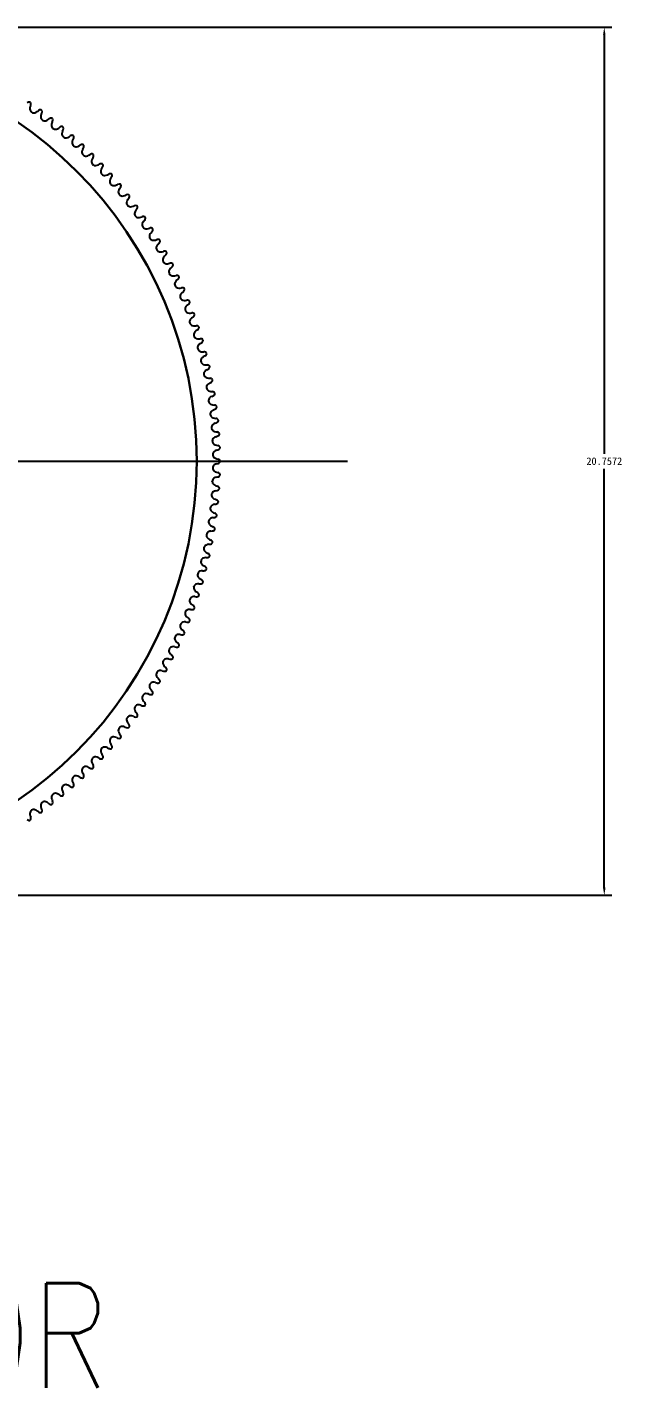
# Model space of a CAD drawing. Header units: millimetres. Extents: x 336 to 581, y 132 to 334.
# Drawn here: x 403.03 to 417.27, y 191.28 to 223.81 of the extents above; entities that cross this region are included whole.
import ezdxf

# ---------------------------------------------------------------- set-up
doc = ezdxf.new("R2010")
doc.units = ezdxf.units.MM
doc.layers.add('Top', color=7, linetype='Continuous', true_color=0xffffff)
doc.styles.add('chinesef', font='simplex.shx', dxfattribs={"bigfont": 'gbcbig.shx'})
doc.dimstyles.get("Standard").update_dxf_attribs({"dimtxt": 0.18, "dimasz": 0.18, "dimexe": 0.18, "dimexo": 0.0625, "dimgap": 0.09, "dimtad": 0, "dimtih": 1, "dimtoh": 1, "dimdec": 4, "dimzin": 0, "dimdsep": 46, "dimtxsty": 'Standard', "dimcen": 0.09, "dimadec": 3, "dimazin": 0, "dimtfac": 1, "dimtdec": 4, "dimtofl": 0, "dimtmove": 0, "dimatfit": 3, "dimfxl": 0, "dimtolj": 1, "dimtzin": 0, "dimarcsym": 0})

# ---------------------------------------------------------------- blocks, each defined once
blk = doc.blocks.new('*D50')
at = {"color": 0, "linetype": 'Continuous', "lineweight": -2, "transparency": 16777216}
for p, q in [((397.332, 223.813), (417.012, 223.813)), ((416.832, 223.633), (416.832, 213.614)), ((416.832, 203.235), (416.832, 213.254)), ((397.332, 203.055), (417.012, 203.055))]:
    blk.add_line(p, q, dxfattribs=at)
at = {"color": 0, "transparency": 16777216}
for points in [[(416.802, 223.633), (416.862, 223.633), (416.832, 223.813)], [(416.802, 203.235), (416.862, 203.235), (416.832, 203.055)]]:
    blk.add_solid(points, dxfattribs=at)
at = {"layer": 'Defpoints', "color": 0, "transparency": 16777216}
for p in [(397.269, 223.813), (397.269, 203.055), (416.832, 203.055)]:
    blk.add_point(p, dxfattribs=at)
at = {"color": 0, "lineweight": 30, "transparency": 16777216, "insert": (416.832, 213.434), "char_height": 0.18, "attachment_point": 5}
blk.add_mtext('\\A1;20.7572', dxfattribs=at)

msp = doc.modelspace()

# ---------------------------------------------------------------- linework, layer by layer
for p, q in [((403.10337, 221.91353), (403.11488, 221.94446)), ((403.27121, 221.79557), (403.29641, 221.81688)), ((403.36684, 221.72609), (403.37932, 221.75665)), ((403.53089, 221.60292), (403.55675, 221.62343)), ((403.6243, 221.53047), (403.63773, 221.56062)), ((403.7844, 221.4022), (403.81089, 221.42189)), ((403.87548, 221.32685), (403.88985, 221.35657)), ((404.03147, 221.19362), (404.05857, 221.21247)), ((404.12014, 221.11545), (404.13544, 221.1447)), ((404.27187, 220.97739), (404.29955, 220.99537)), ((404.35804, 220.89647), (404.37425, 220.92522)), ((404.50536, 220.75371), (404.53359, 220.77081)), ((404.58895, 220.67012), (404.60605, 220.69835)), ((404.73171, 220.5228), (404.76046, 220.53901)), ((404.81263, 220.43663), (404.83061, 220.46431)), ((404.95069, 220.2849), (404.97994, 220.3002)), ((405.02886, 220.19623), (405.04771, 220.22333)), ((405.16209, 220.04024), (405.19181, 220.05461)), ((405.23744, 219.94916), (405.25713, 219.97565)), ((405.36571, 219.78906), (405.39586, 219.80249)), ((405.43816, 219.69565), (405.45867, 219.72151)), ((405.56133, 219.5316), (405.59189, 219.54408)), ((405.63081, 219.43597), (405.65212, 219.46117)), ((405.74877, 219.26813), (405.7797, 219.27964)), ((405.81521, 219.17036), (405.8373, 219.19489)), ((405.92784, 218.9989), (405.95912, 219.00944)), ((405.99118, 218.8991), (406.01403, 218.92291)), ((406.09837, 218.72418), (406.12996, 218.73373)), ((406.15854, 218.62244), (406.18213, 218.64552)), ((406.26018, 218.44424), (406.29206, 218.45279)), ((406.31713, 218.34066), (406.34143, 218.36299)), ((406.41312, 218.15936), (406.44525, 218.1669)), ((406.46679, 218.05403), (406.49178, 218.07559)), ((406.55704, 217.86981), (406.58939, 217.87634)), ((406.60737, 217.76285), (406.63302, 217.78361)), ((406.69179, 217.57588), (406.72433, 217.58139)), ((406.73873, 217.46739), (406.76503, 217.48734)), ((406.81724, 217.27786), (406.84994, 217.28235)), ((406.86076, 217.16796), (406.88766, 217.18707)), ((406.93327, 216.97606), (406.96609, 216.97952)), ((406.97331, 216.86484), (407.00081, 216.8831)), ((407.03976, 216.67075), (407.07268, 216.67318)), ((407.07629, 216.55833), (407.10434, 216.57572)), ((407.13661, 216.36226), (407.16958, 216.36365)), ((407.16959, 216.24874), (407.19818, 216.26524)), ((407.22372, 216.05087), (407.25672, 216.05122)), ((407.25312, 215.93637), (407.28221, 215.95196)), ((407.30101, 215.7369), (407.334, 215.73621)), ((407.32679, 215.62154), (407.35636, 215.6362)), ((407.36839, 215.42065), (407.40135, 215.41894)), ((407.39054, 215.30454), (407.42056, 215.31827)), ((407.42581, 215.10245), (407.4587, 215.0997)), ((407.44431, 214.9857), (407.47474, 214.99848)), ((407.47321, 214.7826), (407.506, 214.77882)), ((407.48803, 214.66532), (407.51884, 214.67715)), ((407.51054, 214.46142), (407.54319, 214.45661)), ((407.52166, 214.34374), (407.55283, 214.35458)), ((407.53776, 214.13922), (407.57024, 214.13339)), ((407.54518, 214.02125), (407.57668, 214.03111)), ((407.55484, 213.81633), (407.58713, 213.80948)), ((383.8451, 213.43396), (410.6933, 213.43396)), ((407.55856, 213.69818), (407.59035, 213.70705)), ((407.56178, 213.49306), (407.59383, 213.4852)), ((407.55856, 213.16974), (407.59035, 213.16087)), ((407.56178, 213.37486), (407.59383, 213.38272)), ((407.54518, 212.84667), (407.57668, 212.83681)), ((407.55484, 213.05159), (407.58713, 213.05844)), ((407.52166, 212.52418), (407.55283, 212.51334)), ((407.53776, 212.7287), (407.57024, 212.73453)), ((407.48803, 212.2026), (407.51884, 212.19078)), ((407.51054, 212.4065), (407.54319, 212.41131)), ((407.44431, 211.88222), (407.47474, 211.86944)), ((407.47321, 212.08532), (407.506, 212.08911)), ((407.39054, 211.56338), (407.42056, 211.54965)), ((407.42581, 211.76547), (407.4587, 211.76822)), ((407.32679, 211.24638), (407.35636, 211.23172)), ((407.36839, 211.44727), (407.40135, 211.44899)), ((407.25312, 210.93155), (407.28221, 210.91596)), ((407.30101, 211.13102), (407.334, 211.13171)), ((407.13661, 210.50567), (407.16958, 210.50428)), ((407.16959, 210.61918), (407.19818, 210.60268)), ((407.22372, 210.81705), (407.25672, 210.8167)), ((407.03976, 210.19717), (407.07268, 210.19474)), ((407.07629, 210.30959), (407.10434, 210.2922)), ((406.93327, 209.89186), (406.96609, 209.88841)), ((406.97331, 210.00308), (407.00081, 209.98483)), ((406.81724, 209.59006), (406.84994, 209.58557)), ((406.86076, 209.69996), (406.88766, 209.68085)), ((406.69179, 209.29204), (406.72433, 209.28653)), ((406.73873, 209.40053), (406.76503, 209.38058)), ((406.55704, 208.99811), (406.58939, 208.99158)), ((406.60737, 209.10507), (406.63302, 209.08431)), ((406.41312, 208.70857), (406.44525, 208.70102)), ((406.46679, 208.81389), (406.49178, 208.79233)), ((406.15854, 208.24548), (406.18213, 208.2224)), ((406.26018, 208.42368), (406.29206, 208.41513)), ((406.31713, 208.52727), (406.34143, 208.50493)), ((405.99118, 207.96882), (406.01403, 207.94501)), ((406.09837, 208.14374), (406.12996, 208.13419)), ((405.74877, 207.59979), (405.7797, 207.58828)), ((405.81521, 207.69756), (405.8373, 207.67303)), ((405.92784, 207.86902), (405.95912, 207.85848)), ((405.56133, 207.33632), (405.59189, 207.32384)), ((405.63081, 207.43195), (405.65212, 207.40675)), ((405.23744, 206.91876), (405.25713, 206.89227)), ((405.36571, 207.07887), (405.39586, 207.06543)), ((405.43816, 207.17227), (405.45867, 207.14641)), ((405.02886, 206.67169), (405.04771, 206.64459)), ((405.16209, 206.82768), (405.19181, 206.81331)), ((404.73171, 206.34512), (404.76046, 206.32891)), ((404.81263, 206.43129), (404.83061, 206.40361)), ((404.95069, 206.58302), (404.97994, 206.56772)), ((404.35804, 205.97145), (404.37425, 205.9427)), ((404.50536, 206.11422), (404.53359, 206.09711)), ((404.58895, 206.1978), (404.60605, 206.16957)), ((404.03147, 205.6743), (404.05857, 205.65545)), ((404.12014, 205.75247), (404.13544, 205.72322)), ((404.27187, 205.89053), (404.29955, 205.87255)), ((403.6243, 205.33745), (403.63773, 205.3073)), ((403.7844, 205.46572), (403.81089, 205.44603)), ((403.87548, 205.54107), (403.88985, 205.51136)), ((403.27121, 205.07235), (403.29641, 205.05104)), ((403.36684, 205.14183), (403.37932, 205.11127)), ((403.53089, 205.265), (403.55675, 205.2445)), ((403.10337, 204.95439), (403.11488, 204.92346))]:
    msp.add_line(p, q)
at = {"color": 1, "lineweight": 30}
msp.add_circle((397.2692, 213.43396), 9.815, dxfattribs=at)
for centre, radius, start, end in [((403.08642, 221.93957), 0.08411, 84.201444, 132.014436), ((403.24818, 221.85964), 0.15451, 159.585564, 183.185578), ((397.2692, 213.43396), 10.37858, 55.747238, 55.852762), ((403.03605, 221.9738), 0.08411, 339.585564, 27.398556), ((403.18824, 221.8563), 0.09448, 183.185578, 234.901278), ((397.2692, 213.43396), 10.19973, 54.898722, 54.901278), ((403.18862, 221.85604), 0.09448, 234.898722, 286.614422), ((403.17145, 221.91356), 0.15451, 286.614422, 310.214436), ((403.35072, 221.75265), 0.08411, 82.401444, 130.214436), ((403.50988, 221.66768), 0.15451, 157.785564, 181.385578), ((403.44987, 221.66622), 0.09448, 181.385578, 233.101278), ((397.2692, 213.43396), 10.37858, 53.947238, 54.052762), ((403.30145, 221.78845), 0.08411, 337.785564, 25.598556), ((397.2692, 213.43396), 10.19973, 53.098722, 53.101278), ((403.45024, 221.66595), 0.09448, 233.098722, 284.814422), ((403.43489, 221.72398), 0.15451, 284.814422, 308.414436), ((403.60902, 221.55752), 0.08411, 80.601444, 128.414436), ((397.2692, 213.43396), 10.37858, 52.147238, 52.252762), ((403.5609, 221.59485), 0.08411, 335.985564, 23.798556), ((403.7054, 221.46802), 0.09448, 179.585578, 231.301278), ((403.76543, 221.46759), 0.15451, 155.985564, 179.585578), ((397.2692, 213.43396), 10.19973, 51.298722, 51.301278), ((403.70576, 221.46774), 0.09448, 231.298722, 283.014422), ((403.69224, 221.52622), 0.15451, 283.014422, 306.614436), ((403.86106, 221.35437), 0.08411, 78.801444, 126.614436), ((403.95458, 221.26189), 0.09448, 177.785578, 229.501278), ((404.01457, 221.25957), 0.15451, 154.185564, 177.785578), ((397.2692, 213.43396), 10.37858, 50.347238, 50.452762), ((403.81413, 221.39319), 0.08411, 334.185564, 21.998556), ((397.2692, 213.43396), 10.19973, 49.498722, 49.501278), ((403.95493, 221.26159), 0.09448, 229.498722, 281.214422), ((403.94326, 221.32048), 0.15451, 281.214422, 304.814436), ((404.10659, 221.14341), 0.08411, 77.001444, 124.814436), ((404.19717, 221.04804), 0.09448, 175.985578, 227.701278), ((404.25705, 221.04383), 0.15451, 152.385564, 175.985578), ((397.2692, 213.43396), 10.37858, 48.547238, 48.652762), ((397.2692, 213.43396), 10.19973, 47.698722, 47.701278), ((404.19751, 221.04773), 0.09448, 227.698722, 279.414422), ((404.06091, 221.18368), 0.08411, 332.385564, 20.198556), ((404.18769, 221.10695), 0.15451, 279.414422, 303.014436), ((404.34537, 220.92484), 0.08411, 75.201444, 123.014436), ((397.2692, 213.43396), 10.37858, 46.747238, 46.852762), ((404.30098, 220.96653), 0.08411, 330.585564, 18.398556), ((404.43291, 220.82667), 0.09448, 174.185578, 225.901278), ((404.49263, 220.82059), 0.15451, 150.585564, 174.185578), ((397.2692, 213.43396), 10.19973, 45.898722, 45.901278), ((404.43324, 220.82635), 0.09448, 225.898722, 277.614422), ((404.42529, 220.88585), 0.15451, 277.614422, 301.214436), ((404.57718, 220.69887), 0.08411, 73.401444, 121.214436), ((404.66159, 220.598), 0.09448, 172.385578, 224.101278), ((404.72109, 220.59005), 0.15451, 148.785564, 172.385578), ((397.2692, 213.43396), 10.37858, 44.947238, 45.052762), ((404.53411, 220.74194), 0.08411, 328.785564, 16.598556), ((397.2692, 213.43396), 10.19973, 44.098722, 44.101278), ((404.66191, 220.59767), 0.09448, 224.098722, 275.814422), ((404.65582, 220.65739), 0.15451, 275.814422, 299.414436), ((404.80177, 220.46574), 0.08411, 71.601444, 119.414436), ((404.88297, 220.36227), 0.09448, 170.585578, 222.301278), ((404.94219, 220.35245), 0.15451, 146.985564, 170.585578), ((397.2692, 213.43396), 10.19973, 42.298722, 42.301278), ((404.88328, 220.36193), 0.09448, 222.298722, 274.014422), ((397.2692, 213.43396), 10.37858, 43.147238, 43.252762), ((404.76008, 220.51014), 0.08411, 326.985564, 14.798556), ((404.87907, 220.42181), 0.15451, 274.014422, 297.614436), ((405.01892, 220.22567), 0.08411, 69.801444, 117.614436), ((404.97865, 220.27135), 0.08411, 325.185564, 12.998556), ((397.2692, 213.43396), 10.37858, 41.347238, 41.452762), ((405.09683, 220.11969), 0.09448, 168.785578, 220.501278), ((405.15572, 220.10802), 0.15451, 145.185564, 168.785578), ((397.2692, 213.43396), 10.19973, 40.498722, 40.501278), ((405.09713, 220.11934), 0.09448, 220.498722, 272.214422), ((405.09481, 220.17933), 0.15451, 272.214422, 295.814436), ((405.22843, 219.97889), 0.08411, 68.001444, 115.814436), ((405.36146, 219.857), 0.15451, 143.385564, 166.985578), ((405.18961, 220.02582), 0.08411, 323.385564, 11.198556), ((397.2692, 213.43396), 10.37858, 39.547238, 39.652762), ((405.30297, 219.87052), 0.09448, 166.985578, 218.701278), ((397.2692, 213.43396), 10.19973, 38.698722, 38.701278), ((405.30326, 219.87016), 0.09448, 218.698722, 270.414422), ((405.30283, 219.93019), 0.15451, 270.414422, 294.014436), ((405.43009, 219.72566), 0.08411, 66.201444, 114.014436), ((405.50119, 219.615), 0.09448, 165.185578, 216.901278), ((405.55922, 219.59965), 0.15451, 141.585564, 165.185578), ((405.39276, 219.77378), 0.08411, 321.585564, 9.398556), ((397.2692, 213.43396), 10.37858, 37.747238, 37.852762), ((397.2692, 213.43396), 10.19973, 36.898722, 36.901278), ((405.50146, 219.61463), 0.09448, 216.898722, 268.614422), ((405.50292, 219.67464), 0.15451, 268.614422, 292.214436), ((405.62369, 219.46621), 0.08411, 64.401444, 112.214436), ((405.69128, 219.35338), 0.09448, 163.385578, 215.101278), ((405.7488, 219.33621), 0.15451, 139.785564, 163.385578), ((397.2692, 213.43396), 10.19973, 35.098722, 35.101278), ((405.69154, 219.353), 0.09448, 215.098722, 266.814422), ((405.58789, 219.51548), 0.08411, 319.785564, 7.598556), ((397.2692, 213.43396), 10.37858, 35.947238, 36.052762), ((405.80904, 219.20081), 0.08411, 62.601444, 110.414436), ((405.69488, 219.41294), 0.15451, 266.814422, 290.414436), ((405.87305, 219.08591), 0.09448, 161.585578, 213.301278), ((405.93001, 219.06695), 0.15451, 137.985564, 161.585578), ((397.2692, 213.43396), 10.19973, 33.298722, 33.301278), ((405.87331, 219.08553), 0.09448, 213.298722, 265.014422), ((405.77481, 219.25118), 0.08411, 317.985564, 5.798556), ((397.2692, 213.43396), 10.37858, 34.147238, 34.252762), ((405.87852, 219.14533), 0.15451, 265.014422, 288.614436), ((405.98597, 218.92973), 0.08411, 60.801444, 108.614436), ((405.95334, 218.98115), 0.08411, 316.185564, 3.998556), ((397.2692, 213.43396), 10.37858, 32.347238, 32.452762), ((406.04634, 218.81287), 0.09448, 159.785578, 211.501278), ((406.10267, 218.79213), 0.15451, 136.185564, 159.785578), ((397.2692, 213.43396), 10.19973, 31.498722, 31.501278), ((406.04658, 218.81248), 0.09448, 211.498722, 263.214422), ((406.05367, 218.87209), 0.15451, 263.214422, 286.814436), ((406.15429, 218.65321), 0.08411, 59.001444, 106.814436), ((406.12329, 218.70563), 0.08411, 314.385564, 2.198556), ((397.2692, 213.43396), 10.37858, 30.547238, 30.652762), ((406.21097, 218.53452), 0.09448, 157.985578, 209.701278), ((406.26662, 218.51202), 0.15451, 134.385564, 157.985578), ((397.2692, 213.43396), 10.19973, 29.698722, 29.701278), ((406.21119, 218.53412), 0.09448, 209.698722, 261.414422), ((406.22015, 218.59348), 0.15451, 261.414422, 285.014436), ((406.42168, 218.2269), 0.15451, 132.585564, 156.185578), ((406.31385, 218.37155), 0.08411, 57.201444, 105.014436), ((406.28451, 218.42492), 0.08411, 312.585564, 0.398556), ((397.2692, 213.43396), 10.37858, 28.747238, 28.852762), ((406.36677, 218.25113), 0.09448, 156.185578, 207.901278), ((397.2692, 213.43396), 10.19973, 27.898722, 27.901278), ((406.36698, 218.25073), 0.09448, 207.898722, 259.614422), ((406.3778, 218.30977), 0.15451, 259.614422, 283.214436), ((406.51359, 217.96299), 0.09448, 154.385578, 206.101278), ((406.56772, 217.93704), 0.15451, 130.785564, 154.385578), ((406.46448, 218.08501), 0.08411, 55.401444, 103.214436), ((406.43683, 218.13928), 0.08411, 310.785564, 358.598556), ((397.2692, 213.43396), 10.37858, 26.947238, 27.052762), ((397.2692, 213.43396), 10.19973, 26.098722, 26.101278), ((406.51379, 217.96258), 0.09448, 206.098722, 257.814422), ((406.52646, 218.02126), 0.15451, 257.814422, 281.414436), ((406.65129, 217.67039), 0.09448, 152.585578, 204.301278), ((406.70457, 217.64275), 0.15451, 128.985564, 152.585578), ((406.60604, 217.79389), 0.08411, 53.601444, 101.414436), ((406.58011, 217.84899), 0.08411, 308.985564, 356.798556), ((397.2692, 213.43396), 10.37858, 25.147238, 25.252762), ((397.2692, 213.43396), 10.19973, 24.298722, 24.301278), ((406.65148, 217.66997), 0.09448, 204.298722, 256.014422), ((406.66598, 217.72822), 0.15451, 256.014422, 279.614436), ((406.77973, 217.3736), 0.09448, 150.785578, 202.501278), ((397.2692, 213.43396), 10.19973, 22.498722, 22.501278), ((406.7799, 217.37317), 0.09448, 202.498722, 254.214422), ((406.83212, 217.3443), 0.15451, 127.185564, 150.785578), ((406.73838, 217.49846), 0.08411, 51.801444, 99.614436), ((406.71419, 217.55435), 0.08411, 307.185564, 354.998556), ((397.2692, 213.43396), 10.37858, 23.347238, 23.452762), ((406.79623, 217.43094), 0.15451, 254.214422, 277.814436), ((406.89878, 217.07292), 0.09448, 148.985578, 200.701278), ((397.2692, 213.43396), 10.19973, 20.698722, 20.701278), ((406.89894, 217.07249), 0.09448, 200.698722, 252.414422), ((406.95023, 217.04199), 0.15451, 125.385564, 148.985578), ((406.86137, 217.19902), 0.08411, 50.001444, 97.814436), ((406.83896, 217.25565), 0.08411, 305.385564, 353.198556), ((397.2692, 213.43396), 10.37858, 21.547238, 21.652762), ((406.91708, 217.12972), 0.15451, 252.414422, 276.014436), ((407.00833, 216.76865), 0.09448, 147.185578, 198.901278), ((397.2692, 213.43396), 10.19973, 18.898722, 18.901278), ((407.00848, 216.76822), 0.09448, 198.898722, 250.614422), ((407.05878, 216.73612), 0.15451, 123.585564, 147.185578), ((406.97491, 216.89587), 0.08411, 48.201444, 96.014436), ((407.02841, 216.82484), 0.15451, 250.614422, 274.214436), ((406.95428, 216.95317), 0.08411, 303.585564, 351.398556), ((397.2692, 213.43396), 10.37858, 19.747238, 19.852762), ((407.10827, 216.46109), 0.09448, 145.385578, 197.101278), ((397.2692, 213.43396), 10.19973, 17.098722, 17.101278), ((407.10841, 216.46066), 0.09448, 197.098722, 248.814422), ((407.15767, 216.42699), 0.15451, 121.785564, 145.385578), ((407.07886, 216.58929), 0.08411, 46.401444, 94.214436), ((407.1301, 216.51663), 0.15451, 248.814422, 272.414436), ((407.06004, 216.64721), 0.08411, 301.785564, 349.598556), ((397.2692, 213.43396), 10.37858, 17.947238, 18.052762), ((407.17313, 216.27961), 0.08411, 44.601444, 92.414436), ((407.1985, 216.15055), 0.09448, 143.585578, 195.301278), ((397.2692, 213.43396), 10.19973, 15.298722, 15.301278), ((407.19862, 216.1501), 0.09448, 195.298722, 247.014422), ((407.24681, 216.11491), 0.15451, 119.985564, 143.585578), ((407.22206, 216.20537), 0.15451, 247.014422, 270.614436), ((407.15614, 216.33809), 0.08411, 299.985564, 347.798556), ((397.2692, 213.43396), 10.37858, 16.147238, 16.252762), ((407.25762, 215.96711), 0.08411, 42.801444, 90.614436), ((407.27893, 215.83732), 0.09448, 141.785578, 193.501278), ((397.2692, 213.43396), 10.19973, 13.498722, 13.501278), ((407.27904, 215.83687), 0.09448, 193.498722, 245.214422), ((407.3261, 215.80019), 0.15451, 118.185564, 141.785578), ((407.3042, 215.89137), 0.15451, 245.214422, 268.814436), ((407.24248, 216.0261), 0.08411, 298.185564, 345.998556), ((397.2692, 213.43396), 10.37858, 14.347238, 14.452762), ((407.33226, 215.65212), 0.08411, 41.001444, 88.814436), ((397.2692, 213.43396), 10.37858, 12.547238, 12.652762), ((407.34948, 215.52172), 0.09448, 139.985578, 191.701278), ((397.2692, 213.43396), 10.19973, 11.698722, 11.701278), ((407.34958, 215.52127), 0.09448, 191.698722, 243.414422), ((407.39546, 215.48312), 0.15451, 116.385564, 139.985578), ((407.37644, 215.57495), 0.15451, 243.414422, 267.014436), ((407.31898, 215.71155), 0.08411, 296.385564, 344.198556), ((407.39697, 215.33494), 0.08411, 39.201444, 87.014436), ((397.2692, 213.43396), 10.37858, 10.747238, 10.852762), ((407.41009, 215.20406), 0.09448, 138.185578, 189.901278), ((397.2692, 213.43396), 10.19973, 9.898722, 9.901278), ((407.41017, 215.20361), 0.09448, 189.898722, 241.614422), ((407.45483, 215.16404), 0.15451, 114.585564, 138.185578), ((407.4387, 215.25642), 0.15451, 241.614422, 265.214436), ((407.38556, 215.39476), 0.08411, 294.585564, 342.398556), ((407.45169, 215.01588), 0.08411, 37.401444, 85.214436), ((397.2692, 213.43396), 10.37858, 8.947238, 9.052762), ((407.46068, 214.88466), 0.09448, 136.385578, 188.101278), ((397.2692, 213.43396), 10.19973, 8.098722, 8.101278), ((407.46075, 214.8842), 0.09448, 188.098722, 239.814422), ((407.50414, 214.84325), 0.15451, 112.785564, 136.385578), ((407.49093, 214.93609), 0.15451, 239.814422, 263.414436), ((407.44216, 215.07603), 0.08411, 292.785564, 340.598556), ((407.49635, 214.69526), 0.08411, 35.601444, 83.414436), ((397.2692, 213.43396), 10.37858, 7.147238, 7.252762), ((407.50122, 214.56382), 0.09448, 134.585578, 186.301278), ((397.2692, 213.43396), 10.19973, 6.298722, 6.301278), ((407.50127, 214.56336), 0.09448, 186.298722, 238.014422), ((407.54336, 214.52106), 0.15451, 110.985564, 134.585578), ((407.53307, 214.61428), 0.15451, 238.014422, 261.614436), ((407.48872, 214.75568), 0.08411, 290.985564, 338.798556), ((407.53092, 214.37339), 0.08411, 33.801444, 81.614436), ((407.52519, 214.43402), 0.08411, 289.185564, 336.998556), ((397.2692, 213.43396), 10.37858, 5.347238, 5.452762), ((407.53166, 214.24186), 0.09448, 132.785578, 184.501278), ((397.2692, 213.43396), 10.19973, 4.498722, 4.501278), ((407.5317, 214.24141), 0.09448, 184.498722, 236.214422), ((407.57244, 214.19781), 0.15451, 109.185564, 132.785578), ((407.56508, 214.2913), 0.15451, 236.214422, 259.814436), ((407.55537, 214.0506), 0.08411, 32.001444, 79.814436), ((407.55154, 214.11138), 0.08411, 287.385564, 335.198556), ((397.2692, 213.43396), 10.37858, 3.547238, 3.652762), ((407.55198, 213.91911), 0.09448, 130.985578, 182.701278), ((397.2692, 213.43396), 10.19973, 2.698722, 2.701278), ((407.552, 213.91866), 0.09448, 182.698722, 234.414422), ((407.59135, 213.8738), 0.15451, 107.385564, 130.985578), ((407.58693, 213.96747), 0.15451, 234.414422, 258.014436), ((407.56966, 213.7272), 0.08411, 30.201444, 78.014436), ((407.56775, 213.78807), 0.08411, 285.585564, 333.398556), ((397.2692, 213.43396), 10.37858, 1.747238, 1.852762), ((407.56214, 213.59588), 0.09448, 129.185578, 180.901278), ((397.2692, 213.43396), 10.19973, 0.898722, 0.901278), ((407.56215, 213.59543), 0.09448, 180.898722, 232.614422), ((407.60007, 213.54936), 0.15451, 105.585564, 129.185578), ((407.5986, 213.64312), 0.15451, 232.614422, 256.214436), ((407.57379, 213.40351), 0.08411, 28.401444, 76.214436), ((407.57379, 213.46441), 0.08411, 283.785564, 331.598556), ((397.2692, 213.43396), 10.37858, 359.947238, 0.052762), ((407.56214, 213.27204), 0.09448, 179.098722, 230.814422), ((397.2692, 213.43396), 10.19973, 359.098722, 359.101278), ((407.56215, 213.2725), 0.09448, 127.385578, 179.101278), ((407.60007, 213.31857), 0.15451, 230.814422, 254.414436), ((407.5986, 213.2248), 0.15451, 103.785564, 127.385578), ((407.56775, 213.07985), 0.08411, 26.601444, 74.414436), ((397.2692, 213.43396), 10.37858, 358.147238, 358.252762), ((407.55198, 212.94881), 0.09448, 177.298722, 229.014422), ((397.2692, 213.43396), 10.19973, 357.298722, 357.301278), ((407.552, 212.94927), 0.09448, 125.585578, 177.301278), ((407.59135, 212.99412), 0.15451, 229.014422, 252.614436), ((407.58693, 212.90045), 0.15451, 101.985564, 125.585578), ((407.55154, 212.75654), 0.08411, 24.801444, 72.614436), ((407.56966, 213.14072), 0.08411, 281.985564, 329.798556), ((397.2692, 213.43396), 10.37858, 356.347238, 356.452762), ((407.53166, 212.62606), 0.09448, 175.498722, 227.214422), ((397.2692, 213.43396), 10.19973, 355.498722, 355.501278), ((407.5317, 212.62651), 0.09448, 123.785578, 175.501278), ((407.57244, 212.67011), 0.15451, 227.214422, 250.814436), ((407.56508, 212.57662), 0.15451, 100.185564, 123.785578), ((407.52519, 212.4339), 0.08411, 23.001444, 70.814436), ((407.55537, 212.81732), 0.08411, 280.185564, 327.998556), ((397.2692, 213.43396), 10.37858, 354.547238, 354.652762), ((407.50122, 212.3041), 0.09448, 173.698722, 225.414422), ((397.2692, 213.43396), 10.19973, 353.698722, 353.701278), ((407.50127, 212.30456), 0.09448, 121.985578, 173.701278), ((407.54336, 212.34686), 0.15451, 225.414422, 249.014436), ((407.53307, 212.25364), 0.15451, 98.385564, 121.985578), ((407.49635, 212.17266), 0.08411, 276.585564, 324.398556), ((407.48872, 212.11224), 0.08411, 21.201444, 69.014436), ((407.53092, 212.49453), 0.08411, 278.385564, 326.198556), ((397.2692, 213.43396), 10.37858, 352.747238, 352.852762), ((407.46068, 211.98327), 0.09448, 171.898722, 223.614422), ((397.2692, 213.43396), 10.19973, 351.898722, 351.901278), ((407.46075, 211.98372), 0.09448, 120.185578, 171.901278), ((407.50414, 212.02467), 0.15451, 223.614422, 247.214436), ((407.49093, 211.93183), 0.15451, 96.585564, 120.185578), ((407.45169, 211.85204), 0.08411, 274.785564, 322.598556), ((407.44216, 211.79189), 0.08411, 19.401444, 67.214436), ((397.2692, 213.43396), 10.37858, 350.947238, 351.052762), ((407.41009, 211.66386), 0.09448, 170.098722, 221.814422), ((397.2692, 213.43396), 10.19973, 350.098722, 350.101278), ((407.41017, 211.66431), 0.09448, 118.385578, 170.101278), ((407.45483, 211.70388), 0.15451, 221.814422, 245.414436), ((407.4387, 211.6115), 0.15451, 94.785564, 118.385578), ((407.39697, 211.53298), 0.08411, 272.985564, 320.798556), ((407.38556, 211.47316), 0.08411, 17.601444, 65.414436), ((397.2692, 213.43396), 10.37858, 349.147238, 349.252762), ((407.34948, 211.3462), 0.09448, 168.298722, 220.014422), ((397.2692, 213.43396), 10.19973, 348.298722, 348.301278), ((407.34958, 211.34665), 0.09448, 116.585578, 168.301278), ((407.39546, 211.3848), 0.15451, 220.014422, 243.614436), ((407.37644, 211.29297), 0.15451, 92.985564, 116.585578), ((407.33226, 211.2158), 0.08411, 271.185564, 318.998556), ((407.31898, 211.15637), 0.08411, 15.801444, 63.614436), ((397.2692, 213.43396), 10.37858, 347.347238, 347.452762), ((407.27893, 211.0306), 0.09448, 166.498722, 218.214422), ((397.2692, 213.43396), 10.19973, 346.498722, 346.501278), ((407.27904, 211.03105), 0.09448, 114.785578, 166.501278), ((407.3261, 211.06773), 0.15451, 218.214422, 241.814436), ((407.3042, 210.97655), 0.15451, 91.185564, 114.785578), ((407.25762, 210.90081), 0.08411, 269.385564, 317.198556), ((407.24248, 210.84182), 0.08411, 14.001444, 61.814436), ((397.2692, 213.43396), 10.37858, 345.547238, 345.652762), ((407.1301, 210.35129), 0.15451, 87.585564, 111.185578), ((407.1985, 210.71737), 0.09448, 164.698722, 216.414422), ((397.2692, 213.43396), 10.19973, 344.698722, 344.701278), ((407.19862, 210.71782), 0.09448, 112.985578, 164.701278), ((407.24681, 210.75301), 0.15451, 216.414422, 240.014436), ((407.22206, 210.66255), 0.15451, 89.385564, 112.985578), ((407.17313, 210.58831), 0.08411, 267.585564, 315.398556), ((407.15614, 210.52983), 0.08411, 12.201444, 60.014436), ((397.2692, 213.43396), 10.37858, 343.747238, 343.852762), ((407.00848, 210.0997), 0.09448, 109.385578, 161.101278), ((407.02841, 210.04308), 0.15451, 85.785564, 109.385578), ((407.10827, 210.40683), 0.09448, 162.898722, 214.614422), ((397.2692, 213.43396), 10.19973, 342.898722, 342.901278), ((407.10841, 210.40727), 0.09448, 111.185578, 162.901278), ((407.15767, 210.44093), 0.15451, 214.614422, 238.214436), ((407.07886, 210.27863), 0.08411, 265.785564, 313.598556), ((407.06004, 210.22071), 0.08411, 10.401444, 58.214436), ((397.2692, 213.43396), 10.37858, 341.947238, 342.052762), ((406.89894, 209.79543), 0.09448, 107.585578, 159.301278), ((406.91708, 209.73821), 0.15451, 83.985564, 107.585578), ((407.00833, 210.09927), 0.09448, 161.098722, 212.814422), ((397.2692, 213.43396), 10.19973, 341.098722, 341.101278), ((407.05878, 210.1318), 0.15451, 212.814422, 236.414436), ((406.97491, 209.97206), 0.08411, 263.985564, 311.798556), ((406.95428, 209.91475), 0.08411, 8.601444, 56.414436), ((397.2692, 213.43396), 10.37858, 340.147238, 340.252762), ((406.77973, 209.49432), 0.09448, 157.498722, 209.214422), ((397.2692, 213.43396), 10.19973, 337.498722, 337.501278), ((406.7799, 209.49475), 0.09448, 105.785578, 157.501278), ((406.79623, 209.43698), 0.15451, 82.185564, 105.785578), ((406.89878, 209.795), 0.09448, 159.298722, 211.014422), ((397.2692, 213.43396), 10.19973, 339.298722, 339.301278), ((406.95023, 209.82593), 0.15451, 211.014422, 234.614436), ((406.86137, 209.6689), 0.08411, 262.185564, 309.998556), ((406.83896, 209.61228), 0.08411, 6.801444, 54.614436), ((397.2692, 213.43396), 10.37858, 338.347238, 338.452762), ((406.65129, 209.19753), 0.09448, 155.698722, 207.414422), ((397.2692, 213.43396), 10.19973, 335.698722, 335.701278), ((406.65148, 209.19795), 0.09448, 103.985578, 155.701278), ((406.66598, 209.1397), 0.15451, 80.385564, 103.985578), ((406.83212, 209.52362), 0.15451, 209.214422, 232.814436), ((406.73838, 209.36946), 0.08411, 260.385564, 308.198556), ((406.71419, 209.31357), 0.08411, 5.001444, 52.814436), ((397.2692, 213.43396), 10.37858, 336.547238, 336.652762), ((406.51359, 208.90493), 0.09448, 153.898722, 205.614422), ((397.2692, 213.43396), 10.19973, 333.898722, 333.901278), ((406.51379, 208.90534), 0.09448, 102.185578, 153.901278), ((406.52646, 208.84666), 0.15451, 78.585564, 102.185578), ((406.70457, 209.22517), 0.15451, 207.414422, 231.014436), ((406.60604, 209.07403), 0.08411, 258.585564, 306.398556), ((406.58011, 209.01893), 0.08411, 3.201444, 51.014436), ((397.2692, 213.43396), 10.37858, 334.747238, 334.852762), ((406.36677, 208.61679), 0.09448, 152.098722, 203.814422), ((406.42168, 208.64103), 0.15451, 203.814422, 227.414436), ((397.2692, 213.43396), 10.19973, 332.098722, 332.101278), ((406.36698, 208.61719), 0.09448, 100.385578, 152.101278), ((406.3778, 208.55815), 0.15451, 76.785564, 100.385578), ((406.56772, 208.93088), 0.15451, 205.614422, 229.214436), ((406.46448, 208.78291), 0.08411, 256.785564, 304.598556), ((406.43683, 208.72864), 0.08411, 1.401444, 49.214436), ((397.2692, 213.43396), 10.37858, 332.947238, 333.052762), ((406.21097, 208.3334), 0.09448, 150.298722, 202.014422), ((406.26662, 208.3559), 0.15451, 202.014422, 225.614436), ((397.2692, 213.43396), 10.19973, 330.298722, 330.301278), ((406.21119, 208.3338), 0.09448, 98.585578, 150.301278), ((406.12329, 208.16229), 0.08411, 357.801444, 45.614436), ((406.22015, 208.27445), 0.15451, 74.985564, 98.585578), ((406.31385, 208.49637), 0.08411, 254.985564, 302.798556), ((406.28451, 208.443), 0.08411, 359.601444, 47.414436), ((397.2692, 213.43396), 10.37858, 331.147238, 331.252762), ((406.04634, 208.05505), 0.09448, 148.498722, 200.214422), ((406.10267, 208.07579), 0.15451, 200.214422, 223.814436), ((397.2692, 213.43396), 10.19973, 328.498722, 328.501278), ((406.04658, 208.05544), 0.09448, 96.785578, 148.501278), ((405.95334, 207.88677), 0.08411, 356.001444, 43.814436), ((406.05367, 207.99584), 0.15451, 73.185564, 96.785578), ((406.15429, 208.21471), 0.08411, 253.185564, 300.998556), ((397.2692, 213.43396), 10.37858, 329.347238, 329.452762), ((405.69128, 207.51455), 0.09448, 144.898722, 196.614422), ((397.2692, 213.43396), 10.19973, 324.898722, 324.901278), ((405.69154, 207.51492), 0.09448, 93.185578, 144.901278), ((405.69488, 207.45498), 0.15451, 69.585564, 93.185578), ((405.87305, 207.78201), 0.09448, 146.698722, 198.414422), ((405.80904, 207.66711), 0.08411, 249.585564, 297.398556), ((405.93001, 207.80097), 0.15451, 198.414422, 222.014436), ((397.2692, 213.43396), 10.19973, 326.698722, 326.701278), ((405.87331, 207.78239), 0.09448, 94.985578, 146.701278), ((405.77481, 207.61674), 0.08411, 354.201444, 42.014436), ((397.2692, 213.43396), 10.37858, 325.747238, 325.852762), ((405.87852, 207.72259), 0.15451, 71.385564, 94.985578), ((405.98597, 207.9382), 0.08411, 251.385564, 299.198556), ((397.2692, 213.43396), 10.37858, 327.547238, 327.652762), ((405.50119, 207.25292), 0.09448, 143.098722, 194.814422), ((397.2692, 213.43396), 10.19973, 323.098722, 323.101278), ((405.50146, 207.25329), 0.09448, 91.385578, 143.101278), ((405.50292, 207.19328), 0.15451, 67.785564, 91.385578), ((405.62369, 207.40171), 0.08411, 247.785564, 295.598556), ((405.7488, 207.53171), 0.15451, 196.614422, 220.214436), ((405.58789, 207.35244), 0.08411, 352.401444, 40.214436), ((397.2692, 213.43396), 10.37858, 323.947238, 324.052762), ((405.30297, 206.9974), 0.09448, 141.298722, 193.014422), ((405.36146, 207.01092), 0.15451, 193.014422, 216.614436), ((397.2692, 213.43396), 10.19973, 321.298722, 321.301278), ((405.30326, 206.99776), 0.09448, 89.585578, 141.301278), ((405.30283, 206.93773), 0.15451, 65.985564, 89.585578), ((405.43009, 207.14227), 0.08411, 245.985564, 293.798556), ((405.55922, 207.26827), 0.15451, 194.814422, 218.414436), ((405.39276, 207.09414), 0.08411, 350.601444, 38.414436), ((397.2692, 213.43396), 10.37858, 322.147238, 322.252762), ((404.88328, 206.50599), 0.09448, 85.985578, 137.701278), ((404.87907, 206.44611), 0.15451, 62.385564, 85.985578), ((405.09683, 206.74823), 0.09448, 139.498722, 191.214422), ((405.15572, 206.7599), 0.15451, 191.214422, 214.814436), ((397.2692, 213.43396), 10.19973, 319.498722, 319.501278), ((405.09713, 206.74858), 0.09448, 87.785578, 139.501278), ((404.97865, 206.59657), 0.08411, 347.001444, 34.814436), ((405.09481, 206.68859), 0.15451, 64.185564, 87.785578), ((405.22843, 206.88903), 0.08411, 244.185564, 291.998556), ((405.18961, 206.84211), 0.08411, 348.801444, 36.614436), ((397.2692, 213.43396), 10.37858, 320.347238, 320.452762), ((404.66159, 206.26992), 0.09448, 135.898722, 187.614422), ((397.2692, 213.43396), 10.19973, 315.898722, 315.901278), ((404.66191, 206.27025), 0.09448, 84.185578, 135.901278), ((404.65582, 206.21053), 0.15451, 60.585564, 84.185578), ((404.80177, 206.40218), 0.08411, 240.585564, 288.398556), ((404.88297, 206.50566), 0.09448, 137.698722, 189.414422), ((404.94219, 206.51547), 0.15451, 189.414422, 213.014436), ((397.2692, 213.43396), 10.19973, 317.698722, 317.701278), ((397.2692, 213.43396), 10.37858, 316.747238, 316.852762), ((404.76008, 206.35779), 0.08411, 345.201444, 33.014436), ((405.01892, 206.64225), 0.08411, 242.385564, 290.198556), ((397.2692, 213.43396), 10.37858, 318.547238, 318.652762), ((404.43291, 206.04125), 0.09448, 134.098722, 185.814422), ((404.49263, 206.04734), 0.15451, 185.814422, 209.414436), ((397.2692, 213.43396), 10.19973, 314.098722, 314.101278), ((404.43324, 206.04157), 0.09448, 82.385578, 134.101278), ((404.30098, 205.90139), 0.08411, 341.601444, 29.414436), ((404.42529, 205.98207), 0.15451, 58.785564, 82.385578), ((404.57718, 206.16905), 0.08411, 238.785564, 286.598556), ((404.72109, 206.27787), 0.15451, 187.614422, 211.214436), ((397.2692, 213.43396), 10.37858, 314.947238, 315.052762), ((404.53411, 206.12598), 0.08411, 343.401444, 31.214436), ((403.95458, 205.60603), 0.09448, 130.498722, 182.214422), ((397.2692, 213.43396), 10.19973, 310.498722, 310.501278), ((403.95493, 205.60633), 0.09448, 78.785578, 130.501278), ((403.94326, 205.54744), 0.15451, 55.185564, 78.785578), ((404.10659, 205.72451), 0.08411, 235.185564, 282.998556), ((404.19717, 205.81988), 0.09448, 132.298722, 184.014422), ((404.25705, 205.82409), 0.15451, 184.014422, 207.614436), ((397.2692, 213.43396), 10.37858, 311.347238, 311.452762), ((397.2692, 213.43396), 10.19973, 312.298722, 312.301278), ((404.19751, 205.82019), 0.09448, 80.585578, 132.301278), ((404.06091, 205.68424), 0.08411, 339.801444, 27.614436), ((404.18769, 205.76097), 0.15451, 56.985564, 80.585578), ((404.34537, 205.94308), 0.08411, 236.985564, 284.798556), ((397.2692, 213.43396), 10.37858, 313.147238, 313.252762), ((403.45024, 205.20197), 0.09448, 75.185578, 126.901278), ((403.43489, 205.14394), 0.15451, 51.585564, 75.185578), ((403.7054, 205.3999), 0.09448, 128.698722, 180.414422), ((403.76543, 205.40033), 0.15451, 180.414422, 204.014436), ((403.5609, 205.27307), 0.08411, 336.201444, 24.014436), ((397.2692, 213.43396), 10.19973, 308.698722, 308.701278), ((403.70576, 205.40019), 0.09448, 76.985578, 128.701278), ((403.69224, 205.3417), 0.15451, 53.385564, 76.985578), ((403.86106, 205.51355), 0.08411, 233.385564, 281.198556), ((404.01457, 205.60835), 0.15451, 182.214422, 205.814436), ((397.2692, 213.43396), 10.37858, 309.547238, 309.652762), ((403.81413, 205.47473), 0.08411, 338.001444, 25.814436), ((403.24818, 205.00828), 0.15451, 176.814422, 200.414436), ((403.18824, 205.01162), 0.09448, 125.098722, 176.814422), ((397.2692, 213.43396), 10.19973, 305.098722, 305.101278), ((403.18862, 205.01188), 0.09448, 73.385578, 125.101278), ((403.17145, 204.95436), 0.15451, 49.785564, 73.385578), ((403.35072, 205.11527), 0.08411, 229.785564, 277.598556), ((403.50988, 205.20025), 0.15451, 178.614422, 202.214436), ((403.44987, 205.2017), 0.09448, 126.898722, 178.614422), ((397.2692, 213.43396), 10.37858, 305.947238, 306.052762), ((403.30145, 205.07947), 0.08411, 334.401444, 22.214436), ((397.2692, 213.43396), 10.19973, 306.898722, 306.901278), ((403.60902, 205.3104), 0.08411, 231.585564, 279.398556), ((397.2692, 213.43396), 10.37858, 307.747238, 307.852762), ((403.08642, 204.92835), 0.08411, 227.985564, 275.798556), ((397.2692, 213.43396), 10.37858, 304.147238, 304.252762), ((403.03605, 204.89412), 0.08411, 332.601444, 20.414436)]:
    msp.add_arc(centre, radius, start, end)

# ---------------------------------------------------------------- texts
at = {"layer": 'Top', "color": 213, "linetype": 'Continuous', "lineweight": 13, "insert": (382.74961, 188.48338), "char_height": 1.5292267, "width": 39.0166435, "attachment_point": 7, "line_spacing_factor": 0.903614, "style": 'chinesef'}
msp.add_mtext('{\\H1.6348x;\\W0.8234;\\C0; SHD-08-100R\\P\\H0.61167x;\\C6;   }', dxfattribs=at)

# ---------------------------------------------------------------- dimensions: what is measured, and where the dimension line sits
at = {"color": 1, "lineweight": 30}
dim = msp.add_linear_dim(base=(416.83178, 203.05538), p1=(397.2692, 223.81254), p2=(397.2692, 203.05538), angle=90, dimstyle='Standard', override={"dimarcsym": 1}, dxfattribs=at)
dim.commit()
dim.dimension.update_dxf_attribs({"geometry": '*D50', "text_midpoint": (416.83178, 213.43396)})

doc.saveas('drawing.dxf')
